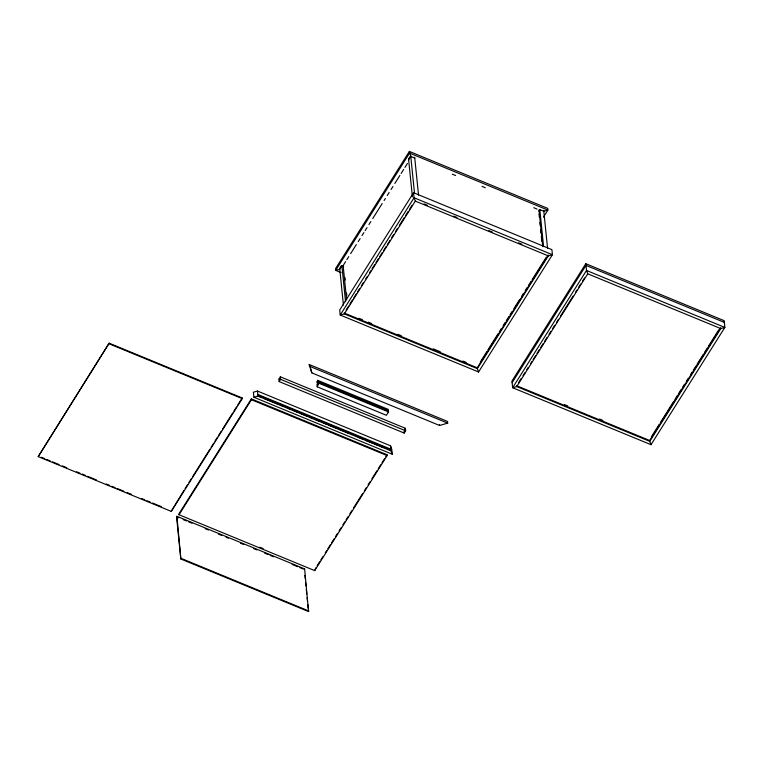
<?xml version="1.0" encoding="UTF-8"?>
<svg xmlns="http://www.w3.org/2000/svg" width="763" height="763" viewBox="0 0 763 763"><rect width="100%" height="100%" fill="white"/><g stroke="black" fill="none" stroke-linecap="round" stroke-linejoin="round"><path stroke-width="1.14" d="M538.888 211.093L539.813 209.587L543.809 211.227L547.891 210.073L547.72 208.385L409.369 151.427L335.52 268.7L335.691 270.379L341.175 272.639M109.157 343.178L38.217 456.617L171.246 511.382L242.252 398.62L242.186 397.952L109.157 343.178L38.217 456.617M183.854 490.571L171.246 511.382M185.123 488.558L187.66 484.534M188.928 482.521L191.465 478.496M192.734 476.474L209.854 449.293M211.122 447.28L213.659 443.255M214.928 441.243L217.465 437.209M218.733 435.196L221.26 431.171M222.529 429.159L232.677 413.05M233.945 411.038L236.482 407.013M237.751 404.991L242.186 397.952M176.568 516.875L176.921 516.313L304.628 568.893L308.557 611.573L180.85 558.993L176.568 516.875L178.771 517.781M251.351 398.877L178.923 513.9L179.009 514.739L314.699 570.61L387.127 455.587L387.041 454.748L251.351 398.877L251.437 399.726L179.009 514.739M341.28 265.839L339.688 268.376L343.417 305.086M410.16 156.463L408.558 159L412.411 196.883M408.644 159.839L410.78 156.463L409.369 151.427M343.064 265.667L345.591 261.661M346.85 259.658L348.748 256.645M350.637 253.64L356.321 244.618M358.209 241.613L360.107 238.609M362.005 235.595L363.894 232.591M365.153 230.588L367.051 227.584M368.939 224.57L370.837 221.566M372.735 218.561L382.196 203.521M384.094 200.516L385.353 198.514M387.251 195.509L389.14 192.495M391.038 189.491L392.926 186.487M394.824 183.473L399.869 175.461M401.138 173.459L403.656 169.443M404.924 167.44L407.442 163.435M280.336 376.808L279.353 379.345L279.268 378.496L278.915 379.068L279.172 381.586L404.218 433.079L405.639 430.818L405.382 428.291L280.336 376.808L280.584 379.335L279.172 381.586M180.85 558.993L176.921 516.313M413.556 192.705L339.707 309.978L340.222 315.033L478.573 371.991L552.422 254.718L551.907 249.663L413.556 192.705L414.071 197.76L415.31 201.108L548.339 255.882L552.422 254.718L414.071 197.76L340.222 315.033L344.304 313.87L477.333 368.643L478.573 371.991M346.125 310.007L348.653 305.982M349.921 303.97L352.458 299.935M353.727 297.923L356.264 293.898M357.532 291.886L359.44 288.862M361.338 285.839L363.236 282.825M365.773 278.8L367.041 276.778M369.578 272.753L370.847 270.741M372.115 268.729L374.652 264.704M375.921 262.691L378.458 258.657M379.726 256.645L382.263 252.62M383.531 250.607L386.059 246.583M387.327 244.561L389.864 240.536M391.772 237.512L393.67 234.499M395.577 231.475L397.475 228.452M399.373 225.438L404.447 217.379M405.716 215.366L408.253 211.341M409.521 209.329L412.058 205.295M344.304 313.87L415.31 201.108M317.761 380.356L317.847 381.204L319.172 381.748L318.467 382.873L317.131 382.33L317.761 380.356L388.262 409.388L387.68 411.782M317.131 382.33L317.847 381.204M317.046 381.49L318.381 382.034L317.751 384.008L317.666 383.16L316.96 384.285L317.217 386.812L386.393 415.301L388.52 411.915L388.434 411.076L319.258 382.587L318.553 383.722L319.172 381.748M317.217 386.812L319.258 382.587M304.275 569.456L304.628 568.893M315.872 567.758L314.699 570.61M317.131 565.764L319.649 561.759M320.908 559.765L322.797 556.761M325.315 552.765L326.574 550.762M327.832 548.759L330.36 544.763M331.619 542.76L334.137 538.754M335.396 536.761L337.284 533.757M339.173 530.752L341.061 527.758M342.949 524.753L344.838 521.758M346.097 519.756L347.995 516.751M349.883 513.757L351.772 510.752M353.66 507.757L362.473 493.747M364.361 490.752L366.259 487.748M368.147 484.753L370.036 481.749M371.924 478.754L376.96 470.752M378.219 468.749L380.737 464.743M381.996 462.75L384.523 458.744M385.782 456.741L387.041 454.748M404.667 429.416L405.382 428.291M543.466 217.083L547.891 210.073L409.54 153.105L335.691 270.379L339.773 269.225L341.9 265.839L343.674 266.564M480.337 361.92L483.704 356.569M484.133 355.882L486.851 351.571M487.939 349.836L498.182 333.574M499.355 331.714L501.329 328.576M503.16 325.677L505.106 322.577M506.327 320.641L508.892 316.578M510.132 314.604L512.04 311.571M513.928 308.576L519.641 299.497M521.482 296.578L523.447 293.459M525.259 290.579L527.252 287.422M528.406 285.572L531.048 281.375M532.183 279.573L546.27 257.217M477.247 367.795L548.254 255.033L548.339 255.882L477.333 368.643L477.247 367.795L344.218 313.03M585.812 263.721L511.963 380.995L512.65 387.728L651.001 444.686L724.85 327.422L724.163 320.679L585.812 263.721L586.499 270.455L587.739 273.812L720.768 328.576L724.85 327.422L586.499 270.455L512.65 387.728L516.732 386.574L649.761 441.338L651.001 444.686M512.135 382.673L585.984 265.4L724.335 322.368M518.554 382.711L521.081 378.677M522.989 375.663L524.887 372.64M526.794 369.616L528.063 367.604M530.6 363.579L531.859 361.567M533.127 359.554L535.664 355.52M536.933 353.507L539.47 349.483M540.738 347.47L543.275 343.445M544.544 341.423L547.081 337.399M548.979 334.385L550.886 331.361M552.784 328.338L554.691 325.315M556.589 322.301L558.487 319.277M560.395 316.254L573.07 296.12M575.607 292.095L576.876 290.083M578.783 287.06L580.681 284.036M582.579 281.022L584.487 277.999M587.739 273.812L516.732 386.574L516.646 385.725L649.675 440.499L649.761 441.338L720.768 328.576M651.716 436.274L659.28 424.276M660.367 422.54L663.057 418.277M663.543 417.504L666.833 412.278M667.339 411.467L673.758 401.271M674.95 399.383L677.534 395.272M678.755 393.346L681.321 389.273M682.561 387.299L684.468 384.275M686.357 381.271L688.264 378.238M690.763 374.271L692.07 372.201M693.281 370.274L695.875 366.154M697.058 364.275L703.476 354.08M704.611 352.277L707.282 348.033M708.388 346.278L711.087 341.996M711.545 341.28L714.893 335.958M715.322 335.272L718.698 329.912M649.675 440.499L720.682 327.737M257.484 391.047L253.402 392.201L253.907 397.256L392.258 454.223L391.753 449.169L390.513 445.811L257.484 391.047L257.989 396.102L391.018 450.866L392.258 454.223M253.907 397.256L257.989 396.102M439.545 425.468L447.7 423.141L447.538 421.462L309.187 364.495L311.838 372.888L439.545 425.468L439.459 424.619M410.78 156.463L414.767 158.103M452.278 174.155L455.578 175.519M481.997 186.391L485.306 187.755M533.747 207.698L537.047 209.062M424.018 203.883L427.318 205.247M453.708 216.11L457.008 217.465M488.883 230.588L492.183 231.952M518.573 242.815L521.873 244.17M359.096 318.343L362.387 319.697M368.319 322.139L371.619 323.502M398.009 334.366L401.3 335.72M433.184 348.853L436.484 350.207M436.97 350.408L440.261 351.762M462.874 361.071L466.164 362.425M564.429 404.59L567.72 405.945M599.527 419.04L602.818 420.403M309.358 366.183L447.7 423.141M319.22 382.168L388.396 410.647M319.344 383.436L388.52 411.915M280.584 379.335L405.639 430.818M257.818 394.414L390.847 449.188M257.904 395.253L390.933 450.027M258.209 395.997L261.509 397.351M263.712 398.257L272.505 401.882M274.699 402.788L277.999 404.142M280.202 405.048L283.493 406.402M287.899 408.215L291.189 409.578M293.393 410.484L297.789 412.287M301.089 413.651L307.68 416.369M309.883 417.266L313.183 418.629M315.377 419.536L318.676 420.89M323.073 422.702L326.373 424.056M328.576 424.962L337.37 428.587M339.564 429.493L342.864 430.847M345.067 431.753L348.367 433.117M358.257 437.189L362.654 439.002M365.954 440.356L372.554 443.074M374.747 443.98L378.047 445.334M380.241 446.241L383.541 447.595M251.437 399.726L387.127 455.587M109.223 343.855L242.252 398.62M41.45 457.295L44.75 458.658M46.944 459.564L50.244 460.919M52.447 461.825L59.037 464.543M62.337 465.897L66.734 467.709M76.634 471.782L79.924 473.136M82.127 474.042L85.427 475.406M87.621 476.312L96.415 479.927M106.315 484L109.614 485.363M111.808 486.269L115.108 487.624M117.311 488.53L123.902 491.248M127.202 492.602L131.598 494.414M141.498 498.487L144.789 499.841M146.992 500.747L150.292 502.111M152.486 503.017L161.289 506.632M259.897 547.233L263.178 548.587M183.177 519.593L186.477 520.957M188.68 521.863L191.98 523.218M205.19 528.664L208.49 530.018M218.399 534.1L221.709 535.464M226.106 537.276L228.309 538.182M240.421 543.161L243.721 544.524M253.631 548.607L256.931 549.961M264.637 553.137L267.947 554.501M270.15 555.407L273.45 556.761M292.162 564.467L297.665 566.737M299.869 567.643L303.178 568.998M181.203 558.43L308.91 611.01M309.187 364.495L310.007 366.736M543.723 210.388L547.567 248.271M539.851 209.93L543.58 246.63M539.021 209.873L542.751 246.573M539.021 213.983L539.384 217.541M539.87 222.271L540.223 225.829M540.585 229.377L540.948 232.934M541.31 236.482L541.787 241.222M414.681 157.264L418.534 195.147M410.694 155.614L414.538 193.506M404.047 431.391L404.218 433.079M390.513 445.811L391.018 450.866M345.01 277.656L345.257 280.021M346.574 293.049L346.812 295.415M343.14 265.543L346.631 299.878M341.938 266.182L345.544 301.7M318.381 382.034L318.467 382.873M311.838 372.888L310.427 367.852M304.866 575.302L305.229 578.812M305.581 582.322L305.934 585.831M306.297 589.341L306.774 594.024M307.127 597.534L307.479 601.044M307.842 604.554L308.195 608.063"/></g></svg>
